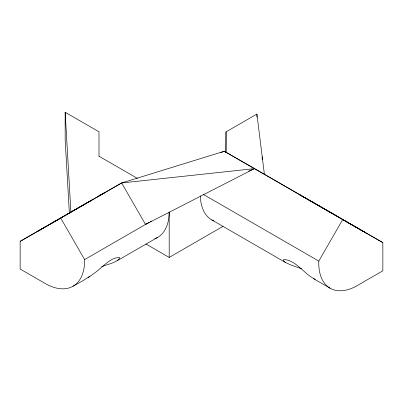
<?xml version="1.0" encoding="UTF-8"?>
<svg xmlns="http://www.w3.org/2000/svg" width="403" height="403" viewBox="0 0 403 403"><rect width="100%" height="100%" fill="white"/><g stroke="black" fill="none" stroke-linecap="round" stroke-linejoin="round"><path stroke-width="0.6" d="M225.881 152.465L226.028 131.887L256.918 114.054L264.444 174.751L264.444 174.267L224.27 151.271L121.641 182.962L20.15 241.352L20.15 269.038L44.018 282.815A55.921 32.285 60 0 0 84.615 259.582L149.276 222.249M318.808 261.099L342.676 219.635L382.85 242.626L382.85 270.796L359.4 284.332A54.717 31.59 -60 0 1 318.808 261.099L203.117 194.301M51.478 223.272L121.641 182.962L145.508 224.426L146.43 223.569M101.581 266.801C107.576 264.036 115.55 263.33 119.867 258.081L119.283 257.467C112.064 257.598 106.327 263.386 101.052 267.743C92.705 275.355 82.852 280.846 72.983 286.251M45.045 226.99L37.454 231.418L90.312 201.042M96.745 197.329L104.337 192.901L98.297 196.337M150.354 221.63L151.432 221.005M117.303 260.665L157.558 237.422M145.916 243.986L169.189 257.426L223.045 226.335M67.78 213.872L92.337 199.752M20.15 241.352L60.747 218.119L84.615 259.582M145.508 224.426L254.364 168.645L121.641 182.962M248.626 171.21L254.364 168.645M87.879 277.345L89.562 276.685M81.043 206.195L82.806 205.52M220.748 152.621L224.27 151.271L365.969 232.929L299.086 194.412L335.644 215.388M301.635 268.771L291.107 265.078L285.838 262.67L211.751 219.892M285.838 262.67L283.51 260.736L283.284 260.061L283.878 259.426C296.865 260.61 304.018 274.201 315.267 279.339M264.444 174.267L382.85 242.626M69.381 213.378L65.165 139.942L65.165 112.261L98.992 131.791L98.992 156.329M313.579 278.685L330.158 288.256M98.992 156.208L137.488 178.428M65.165 112.261L70.898 212.054M262.202 156.681L262.202 159.83M256.918 114.054L256.918 117.202M226.028 131.887L226.028 152.651M169.189 257.426L169.189 211.998A55.921 32.285 60 0 1 154.732 238.742M214.013 220.99A54.717 31.59 -60 0 1 200.372 195.853"/></g></svg>
